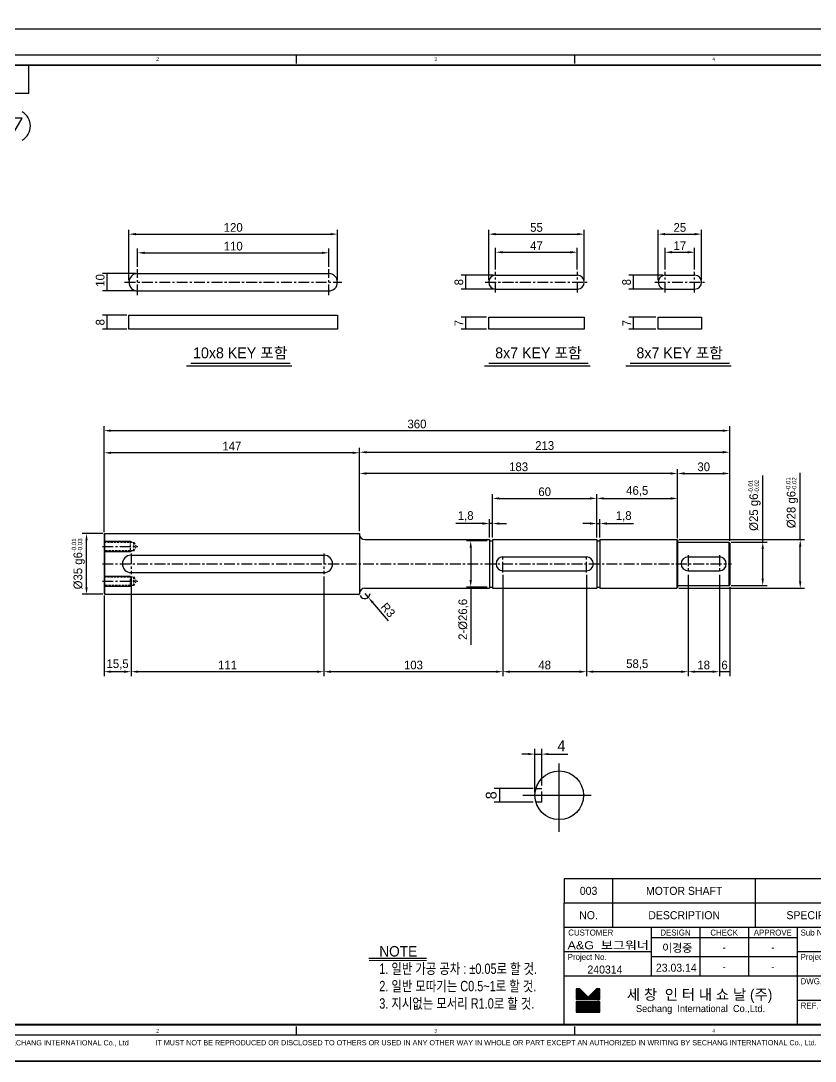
# Model space of a CAD drawing. Header units: inches. Extents: x 0 to 77285, y -118 to 40065.
# Drawn here: x 72819 to 73276, y -118 to 480 of the extents above; entities that cross this region are included whole.
import ezdxf
from ezdxf.enums import TextEntityAlignment as Align

# ---------------------------------------------------------------- set-up
doc = ezdxf.new("R2010")
doc.units = ezdxf.units.IN
doc.header["$LTSCALE"] = 5
doc.header["$MEASUREMENT"] = 0
doc.linetypes.add('CENTER', pattern=[2, 1.25, -0.25, 0.25, -0.25])
doc.linetypes.add('HIDDEN', pattern=[0.375, 0.25, -0.125])
for name, color, linetype in [('11', 1, 'CENTER'), ('22', 2, 'HIDDEN'), ('T', 3, 'Continuous')]:
    doc.layers.add(name, color=color, linetype=linetype)
doc.styles.add('SCI', font='')
doc.styles.get('SCI').set_extended_font_data('Gulim')
doc.dimstyles.new('SCH', dxfattribs={"dimtxt": 2.5, "dimasz": 2, "dimexe": 1.25, "dimexo": 0.625, "dimtad": 1, "dimdec": 8, "dimtxsty": 'SCI', "dimcen": 2.5, "dimclrd": 4, "dimclre": 4, "dimclrt": 7, "dimadec": 8, "dimazin": 2, "dimtfac": 1, "dimtdec": 8, "dimtmove": 0, "dimatfit": 3, "dimfxl": 1, "dimarcsym": 0})

# ---------------------------------------------------------------- blocks, each defined once
blk = doc.blocks.new('J3')
for p, q in [((-3.9, 2.25), (-2.6, 0)), ((-1.3, 2.25), (-3.9, 2.25)), ((-2.6, 0), (-1.3, 2.25)), ((-1.3, 2.25), (0, 0)), ((1.3, 2.25), (-1.3, 2.25)), ((0, 0), (1.3, 2.25)), ((1.3, 2.25), (2.6, 0)), ((3.9, 2.25), (1.3, 2.25)), ((2.6, 0), (3.9, 2.25))]:
    blk.add_line(p, q)
blk = doc.blocks.new('A$C645fd8c3')
at = {"linetype": 'Continuous'}
h = blk.add_hatch(dxfattribs=at)
h.set_pattern_fill('ANSI31', color=5, scale=0.563055, style=0)
h.set_pattern_definition([(45, (-482.600826, -378.99261), (-0.04976753, 0.04976753), [])])
h.paths.add_polyline_path([(259.73, -279.27), (259.73, -276.17), (258.74, -276.17), (256.35, -278.56), (253.96, -276.17), (252.97, -276.17), (252.97, -279.27)])
h.paths.add_polyline_path([(252.97, -279.83), (252.97, -282.93), (259.73, -282.93), (259.73, -279.83)])
at = {"color": 2}
for p, q in [((12.5, -7.5), (412.5, -7.5)), ((172.5, -10), (172.5, -7.5)), ((252.5, -10), (252.5, -7.5)), ((172.5, -289.5), (172.5, -287)), ((252.5, -289.5), (252.5, -287)), ((412.5, -289.5), (12.5, -289.5))]:
    blk.add_line(p, q, dxfattribs=at)
at = {"color": 40}
blk.add_line((95.5, -18.5), (95.5, -10.5), dxfattribs=at)
for p, q in [((409.5, -244.5), (249.5, -244.5)), ((249.5, -244.5), (249.5, -251.5)), ((249.5, -286.5), (249.5, -251.5)), ((409.5, -251.5), (249.5, -251.5)), ((409.5, -258.5), (249.5, -258.5)), ((316.5, -258.5), (316.5, -286.5)), ((316.5, -261.5), (274.5, -261.5)), ((316.5, -267), (274.5, -267))]:
    blk.add_line(p, q)
at = {"color": 3}
for p, q in [((263.5, -251.5), (263.5, -244.5)), ((304.5, -251.5), (304.5, -244.5)), ((263.5, -258.5), (263.5, -251.5)), ((304.5, -258.5), (304.5, -251.5)), ((274.5, -258.5), (274.5, -272.5)), ((288.5, -258.5), (288.5, -272.5)), ((302.5, -258.5), (302.5, -272.5)), ((274.5, -265.5), (249.5, -265.5)), ((409.58, -265.5), (316.5, -265.5)), ((409.5, -272.5), (249.5, -272.5)), ((409.58, -279.5), (316.5, -279.5))]:
    blk.add_line(p, q, dxfattribs=at)
at = {"color": 5, "linetype": 'Continuous'}
for p, q in [((252.97, -276.17), (252.97, -279.27)), ((253.96, -276.17), (252.97, -276.17)), ((253.96, -276.17), (256.35, -278.56)), ((258.74, -276.17), (256.35, -278.56)), ((259.73, -276.17), (258.74, -276.17)), ((259.73, -279.27), (259.73, -276.17)), ((259.73, -279.27), (252.97, -279.27)), ((252.97, -279.83), (252.97, -282.93)), ((259.73, -279.83), (252.97, -279.83)), ((259.73, -282.93), (259.73, -279.83)), ((252.97, -282.93), (259.73, -282.93))]:
    blk.add_line(p, q, dxfattribs=at)
at = {"color": 40, "const_width": 0.5}
blk.add_lwpolyline([(15.5, -286.5), (15.5, -10.5), (409.5, -10.5), (409.5, -286.5)], close=True, dxfattribs=at)
at = {"color": 40}
blk.add_lwpolyline([(15.5, -18.5), (95.5, -18.5)], dxfattribs=at)
at = {"const_width": 0.257}
blk.add_lwpolyline([(193.31, -268.04), (209.91, -268.04)], dxfattribs=at)
at = {"color": 3}
blk.add_lwpolyline([(193.31, -267.35), (209.91, -267.35)], dxfattribs=at)
blk.add_arc((91.22, -27.99), 4.69, 300, 60)
at = {"layer": 'Defpoints', "color": 1}
blk.add_lwpolyline([(0, -297), (0, 0), (420, 0), (420, -297)], close=True, dxfattribs=at)
at = {"xscale": 2.34375, "yscale": 2.34375, "zscale": 2.34375}
blk.add_blockref('J3', (84.42, -31.03), dxfattribs=at)
at = {"color": 2, "style": 'SCI'}
for s, p in [('2', (132.5, -8.75)), ('3', (212.5, -8.75)), ('4', (292.5, -8.75)), ('2', (132.5, -288.25)), ('3', (212.5, -288.25)), ('4', (292.5, -288.25))]:
    blk.add_text(s, height=1, dxfattribs=at).set_placement(p, align=Align.MIDDLE_CENTER)
at = {"style": 'SCI'}
for s, height, p in [('NO.', 2.308, (256.5, -255)), ('DESCRIPTION', 2.3077, (284, -255)), ('SPECIFICATION', 2.3077, (325, -255)), ('DESIGN', 1.731, (281.5, -260)), ('CHECK', 1.731, (295.5, -260)), ('APPROVE', 1.731, (309.5, -260)), ('이경중', 2.308, (282, -264.44)), ('-', 2.31, (295.5, -264.25)), ('-', 2.31, (309.5, -264.25)), ('세 창  인 터 내 쇼 날 (주)', 3.0296, (288.44, -277.82)), ('Sechang  International  Co.,Ltd.', 2.0198, (288.72, -281.87))]:
    blk.add_text(s, height=height, dxfattribs=at).set_placement(p, align=Align.MIDDLE_CENTER)
for s, height, p in [('CUSTOMER', 1.731, (250.65, -260)), ('Sub Name', 1.731, (317.5, -260)), ('Project No.', 1.7308, (250.5, -267)), ('Project Name', 1.7308, (317.5, -267)), ('DWG. No.', 1.731, (317.5, -274)), ('REF. No.', 1.731, (317.5, -281))]:
    blk.add_text(s, height=height, dxfattribs=at).set_placement(p, align=Align.MIDDLE_LEFT)
at = {"color": 40, "style": 'SCI'}
for p in [(295.5, -269.75), (309.5, -269.75)]:
    blk.add_text('-', height=2.31, dxfattribs=at).set_placement(p, align=Align.MIDDLE_CENTER)
at = {"color": 3, "linetype": 'Continuous', "style": 'SCI'}
for s, p in [('THIS DRAWING CONTAINS CONFIDENTIAL INFORMATION PROPRIETARY TO SECHANG INTERNATIONAL Co., Ltd  ', (12.11, -292.46)), ('IT MUST NOT BE REPRODUCED OR DISCLOSED TO OTHERS OR USED IN ANY OTHER WAY IN WHOLE OR PART EXCEPT AN AUTHORIZED IN WRITING BY SECHANG INTERNATIONAL Co., Ltd.', (131.88, -292.43))]:
    blk.add_text(s, height=1.5, dxfattribs=at).set_placement(p)
at = {"color": 40, "insert": (196.28, -263.89), "char_height": 3, "attachment_point": 1, "style": 'SCI'}
blk.add_mtext_dynamic_manual_height_columns('NOTE{\\W0.8;\\P1. 일반 가공 공차 : %%P0.05로 할 것.\\P2. 일반 모따기는 C0.5~1로 할 것.\\P3. 지시없는 모서리 R1.0로 할 것.}', width=205.982, gutter_width=1.29, heights=[0], dxfattribs=at)
blk = doc.blocks.new('A$Cb20dc6c5')
blk.add_circle((0, 0), 14)
at = {"layer": '11', "ltscale": 6.3}
for p, q in [((0, -21), (0, 21)), ((-21, 0), (21, 0))]:
    blk.add_line(p, q, dxfattribs=at)
at = {"layer": '22', "ltscale": 5}
for p, q in [((-13.34, 4), (-10, 4)), ((-10, -4), (-10, 4)), ((-10, -4), (-13.42, -4))]:
    blk.add_line(p, q, dxfattribs=at)
blk = doc.blocks.new('*D878')
at = {"color": 4, "lineweight": -2, "transparency": 16777216}
for p, q in [((73114.25, 38.83), (73091.68, 38.83)), ((73094.81, 38.83), (73094.81, 30.83)), ((73114.18, 30.83), (73091.68, 30.83))]:
    blk.add_line(p, q, dxfattribs=at)
at = {"layer": 'Defpoints', "color": 0, "transparency": 16777216}
for p in [(73115.82, 38.83), (73094.81, 30.83), (73115.74, 30.83)]:
    blk.add_point(p, dxfattribs=at)
at = {"color": 7, "transparency": 16777216, "insert": (73090.04, 34.83), "char_height": 6.25, "attachment_point": 5, "rotation": 90, "style": 'SCI'}
blk.add_mtext('8', dxfattribs=at)
blk = doc.blocks.new('*D879')
at = {"color": 4, "lineweight": -2, "transparency": 16777216}
for p, q in [((73115.16, 36.4), (73115.16, 61.67)), ((73119.16, 40.4), (73119.16, 61.67)), ((73111.41, 58.55), (73107.66, 58.55)), ((73115.16, 58.55), (73119.16, 58.55)), ((73122.91, 58.55), (73134.16, 58.55))]:
    blk.add_line(p, q, dxfattribs=at)
at = {"color": 4, "transparency": 16777216}
for points in [[(73111.41, 59.17), (73111.41, 57.92), (73115.16, 58.55)], [(73122.91, 59.17), (73122.91, 57.92), (73119.16, 58.55)]]:
    blk.add_solid(points, dxfattribs=at)
at = {"layer": 'Defpoints', "color": 0, "transparency": 16777216}
for p in [(73119.16, 58.55), (73119.16, 38.83), (73115.16, 34.83)]:
    blk.add_point(p, dxfattribs=at)
at = {"color": 7, "transparency": 16777216, "insert": (73130.41, 63.32), "char_height": 6.25, "attachment_point": 5, "style": 'SCI'}
blk.add_mtext('4', dxfattribs=at)
blk = doc.blocks.new('*D881')
at = {"color": 4, "lineweight": -2, "transparency": 16777216}
for p, q in [((72885.34, 335.03), (72866.38, 335.03)), ((72868.88, 335.03), (72868.88, 325.03)), ((72885.34, 325.03), (72866.38, 325.03))]:
    blk.add_line(p, q, dxfattribs=at)
at = {"layer": 'Defpoints', "color": 0, "transparency": 16777216}
for p in [(72886.59, 335.03), (72868.88, 325.03), (72886.59, 325.03)]:
    blk.add_point(p, dxfattribs=at)
at = {"color": 7, "transparency": 16777216, "insert": (72865.06, 331.08), "char_height": 5, "attachment_point": 5, "rotation": 90, "style": 'SCI'}
blk.add_mtext('10', dxfattribs=at)
blk = doc.blocks.new('*D882')
at = {"color": 4, "lineweight": -2, "transparency": 16777216}
for p, q in [((72880.34, 310.98), (72866.38, 310.98)), ((72868.88, 310.98), (72868.88, 302.98)), ((72880.34, 302.98), (72866.38, 302.98))]:
    blk.add_line(p, q, dxfattribs=at)
at = {"layer": 'Defpoints', "color": 0, "transparency": 16777216}
for p in [(72881.59, 310.98), (72868.88, 302.98), (72881.59, 302.98)]:
    blk.add_point(p, dxfattribs=at)
at = {"color": 7, "transparency": 16777216, "insert": (72865.06, 306.98), "char_height": 5, "attachment_point": 5, "rotation": 90, "style": 'SCI'}
blk.add_mtext('8', dxfattribs=at)
blk = doc.blocks.new('*D883')
at = {"color": 4, "lineweight": -2, "transparency": 16777216}
for p, q in [((73091.34, 334.03), (73072.76, 334.03)), ((73075.26, 334.03), (73075.26, 326.03)), ((73091.34, 326.03), (73072.76, 326.03))]:
    blk.add_line(p, q, dxfattribs=at)
at = {"layer": 'Defpoints', "color": 0, "transparency": 16777216}
for p in [(73092.59, 334.03), (73075.26, 326.03), (73092.59, 326.03)]:
    blk.add_point(p, dxfattribs=at)
at = {"color": 7, "transparency": 16777216, "insert": (73071.44, 330.03), "char_height": 5, "attachment_point": 5, "rotation": 90, "style": 'SCI'}
blk.add_mtext('8', dxfattribs=at)
blk = doc.blocks.new('*D884')
at = {"color": 4, "lineweight": -2, "transparency": 16777216}
for p, q in [((73087.34, 309.98), (73072.76, 309.98)), ((73075.26, 309.98), (73075.26, 302.98)), ((73087.34, 302.98), (73072.76, 302.98))]:
    blk.add_line(p, q, dxfattribs=at)
at = {"layer": 'Defpoints', "color": 0, "transparency": 16777216}
for p in [(73088.59, 309.98), (73075.26, 302.98), (73088.59, 302.98)]:
    blk.add_point(p, dxfattribs=at)
at = {"color": 7, "transparency": 16777216, "insert": (73071.44, 306.48), "char_height": 5, "attachment_point": 5, "rotation": 90, "style": 'SCI'}
blk.add_mtext('7', dxfattribs=at)
blk = doc.blocks.new('*D885')
at = {"color": 4, "lineweight": -2, "transparency": 16777216}
for p, q in [((73188.84, 334.03), (73169.24, 334.03)), ((73171.74, 334.03), (73171.74, 326.03)), ((73188.84, 326.03), (73169.24, 326.03))]:
    blk.add_line(p, q, dxfattribs=at)
at = {"layer": 'Defpoints', "color": 0, "transparency": 16777216}
for p in [(73190.09, 334.03), (73171.74, 326.03), (73190.09, 326.03)]:
    blk.add_point(p, dxfattribs=at)
at = {"color": 7, "transparency": 16777216, "insert": (73167.93, 330.03), "char_height": 5, "attachment_point": 5, "rotation": 90, "style": 'SCI'}
blk.add_mtext('8', dxfattribs=at)
blk = doc.blocks.new('*D886')
at = {"color": 4, "lineweight": -2, "transparency": 16777216}
for p, q in [((73184.84, 309.98), (73169.24, 309.98)), ((73171.74, 309.98), (73171.74, 302.98)), ((73184.84, 302.98), (73169.24, 302.98))]:
    blk.add_line(p, q, dxfattribs=at)
at = {"layer": 'Defpoints', "color": 0, "transparency": 16777216}
for p in [(73186.09, 309.98), (73171.74, 302.98), (73186.09, 302.98)]:
    blk.add_point(p, dxfattribs=at)
at = {"color": 7, "transparency": 16777216, "insert": (73167.93, 306.48), "char_height": 5, "attachment_point": 5, "rotation": 90, "style": 'SCI'}
blk.add_mtext('7', dxfattribs=at)
blk = doc.blocks.new('*D887')
at = {"color": 4, "lineweight": -2, "transparency": 16777216}
for p, q in [((72881.59, 331.28), (72881.59, 360.18)), ((73001.59, 331.28), (73001.59, 360.18)), ((72885.59, 357.68), (72997.59, 357.68))]:
    blk.add_line(p, q, dxfattribs=at)
at = {"color": 4, "transparency": 16777216}
for points in [[(72885.59, 358.35), (72885.59, 357.01), (72881.59, 357.68)], [(72997.59, 358.35), (72997.59, 357.01), (73001.59, 357.68)]]:
    blk.add_solid(points, dxfattribs=at)
at = {"layer": 'Defpoints', "color": 0, "transparency": 16777216}
for p in [(73001.59, 357.68), (72881.59, 330.03), (73001.59, 330.03)]:
    blk.add_point(p, dxfattribs=at)
at = {"color": 7, "transparency": 16777216, "insert": (72941.59, 361.5), "char_height": 5, "attachment_point": 5, "style": 'SCI'}
blk.add_mtext('120', dxfattribs=at)
blk = doc.blocks.new('*D888')
at = {"color": 4, "lineweight": -2, "transparency": 16777216}
for p, q in [((73088.59, 331.28), (73088.59, 360.18)), ((73143.59, 331.28), (73143.59, 360.18)), ((73092.59, 357.68), (73139.59, 357.68))]:
    blk.add_line(p, q, dxfattribs=at)
at = {"color": 4, "transparency": 16777216}
for points in [[(73092.59, 358.35), (73092.59, 357.01), (73088.59, 357.68)], [(73139.59, 358.35), (73139.59, 357.01), (73143.59, 357.68)]]:
    blk.add_solid(points, dxfattribs=at)
at = {"layer": 'Defpoints', "color": 0, "transparency": 16777216}
for p in [(73143.59, 357.68), (73088.59, 330.03), (73143.59, 330.03)]:
    blk.add_point(p, dxfattribs=at)
at = {"color": 7, "transparency": 16777216, "insert": (73116.09, 361.49), "char_height": 5, "attachment_point": 5, "style": 'SCI'}
blk.add_mtext('55', dxfattribs=at)
blk = doc.blocks.new('*D889')
at = {"color": 4, "lineweight": -2, "transparency": 16777216}
for p, q in [((73186.09, 331.28), (73186.09, 360.18)), ((73211.09, 331.28), (73211.09, 360.18)), ((73190.09, 357.68), (73207.09, 357.68))]:
    blk.add_line(p, q, dxfattribs=at)
at = {"color": 4, "transparency": 16777216}
for points in [[(73190.09, 358.35), (73190.09, 357.01), (73186.09, 357.68)], [(73207.09, 358.35), (73207.09, 357.01), (73211.09, 357.68)]]:
    blk.add_solid(points, dxfattribs=at)
at = {"layer": 'Defpoints', "color": 0, "transparency": 16777216}
for p in [(73211.09, 357.68), (73186.09, 330.03), (73211.09, 330.03)]:
    blk.add_point(p, dxfattribs=at)
at = {"color": 7, "transparency": 16777216, "insert": (73198.59, 361.49), "char_height": 5, "attachment_point": 5, "style": 'SCI'}
blk.add_mtext('25', dxfattribs=at)
blk = doc.blocks.new('*D890')
at = {"color": 4, "lineweight": -2, "transparency": 16777216}
for p, q in [((72886.59, 338.78), (72886.59, 349.43)), ((72996.59, 338.78), (72996.59, 349.43)), ((72890.59, 346.93), (72992.59, 346.93))]:
    blk.add_line(p, q, dxfattribs=at)
at = {"color": 4, "transparency": 16777216}
for points in [[(72890.59, 347.59), (72890.59, 346.26), (72886.59, 346.93)], [(72992.59, 347.59), (72992.59, 346.26), (72996.59, 346.93)]]:
    blk.add_solid(points, dxfattribs=at)
at = {"layer": 'Defpoints', "color": 0, "transparency": 16777216}
for p in [(72996.59, 346.93), (72886.59, 337.53), (72996.59, 337.53)]:
    blk.add_point(p, dxfattribs=at)
at = {"color": 7, "transparency": 16777216, "insert": (72941.59, 350.75), "char_height": 5, "attachment_point": 5, "style": 'SCI'}
blk.add_mtext('110', dxfattribs=at)
blk = doc.blocks.new('*D891')
at = {"color": 4, "lineweight": -2, "transparency": 16777216}
for p, q in [((73092.59, 337.28), (73092.59, 349.77)), ((73096.59, 347.27), (73135.59, 347.27)), ((73139.59, 337.28), (73139.59, 349.77))]:
    blk.add_line(p, q, dxfattribs=at)
at = {"color": 4, "transparency": 16777216}
for points in [[(73096.59, 347.94), (73096.59, 346.6), (73092.59, 347.27)], [(73135.59, 347.94), (73135.59, 346.6), (73139.59, 347.27)]]:
    blk.add_solid(points, dxfattribs=at)
at = {"layer": 'Defpoints', "color": 0, "transparency": 16777216}
for p in [(73139.59, 347.27), (73092.59, 336.03), (73139.59, 336.03)]:
    blk.add_point(p, dxfattribs=at)
at = {"color": 7, "transparency": 16777216, "insert": (73116.09, 351.09), "char_height": 5, "attachment_point": 5, "style": 'SCI'}
blk.add_mtext('47', dxfattribs=at)
blk = doc.blocks.new('*D892')
at = {"color": 4, "lineweight": -2, "transparency": 16777216}
for p, q in [((73190.09, 337.28), (73190.09, 349.77)), ((73194.09, 347.27), (73203.09, 347.27)), ((73207.09, 337.28), (73207.09, 349.77))]:
    blk.add_line(p, q, dxfattribs=at)
at = {"color": 4, "transparency": 16777216}
for points in [[(73194.09, 347.94), (73194.09, 346.6), (73190.09, 347.27)], [(73203.09, 347.94), (73203.09, 346.6), (73207.09, 347.27)]]:
    blk.add_solid(points, dxfattribs=at)
at = {"layer": 'Defpoints', "color": 0, "transparency": 16777216}
for p in [(73207.09, 347.27), (73190.09, 336.03), (73207.09, 336.03)]:
    blk.add_point(p, dxfattribs=at)
at = {"color": 7, "transparency": 16777216, "insert": (73198.59, 351.09), "char_height": 5, "attachment_point": 5, "style": 'SCI'}
blk.add_mtext('17', dxfattribs=at)
blk = doc.blocks.new('A$Cc4495199')
for p, q in [((-350, 17), (-349.5, 17.5)), ((-350, 17), (-350, -17)), ((-349.5, 17.5), (-203, 17.5)), ((-349.5, -17.5), (-349.5, 17.5)), ((-203, 17.5), (-203, -17.5)), ((-200, 14), (-128.3, 14)), ((-128.3, 14), (-128.3, -14)), ((-128.3, 13.3), (-126.5, 13.3)), ((-126.5, 14), (-66.5, 14)), ((-126.5, 14), (-126.5, -14)), ((-66.5, 14), (-66.5, -14)), ((-66.5, 13.3), (-64.7, 13.3)), ((-64.7, 14), (-20.5, 14)), ((-64.7, 14), (-64.7, -14)), ((-20.5, 14), (-20, 13.5)), ((-20.5, 14), (-20.5, -14)), ((-20, 13.5), (-20, -13.5)), ((-20, 12.5), (9.5, 12.5)), ((9.5, 12.5), (10, 12)), ((9.5, 12.5), (9.5, -12.5)), ((10, 12), (10, -12)), ((-334.5, 5), (-223.5, 5)), ((-120.5, 4), (-72.5, 4)), ((-14, 4), (4, 4)), ((-334.5, -5), (-223.5, -5)), ((-120.5, -4), (-72.5, -4)), ((-14, -4), (4, -4)), ((-350, -17), (-349.5, -17.5)), ((-349.5, -17.5), (-203, -17.5)), ((-200, -14), (-128.3, -14)), ((-128.3, -13.3), (-126.5, -13.3)), ((-126.5, -14), (-66.5, -14)), ((-66.5, -13.3), (-64.7, -13.3)), ((-64.7, -14), (-20.5, -14)), ((-20.5, -14), (-20, -13.5)), ((-20, -12.5), (9.5, -12.5)), ((9.5, -12.5), (10, -12))]:
    blk.add_line(p, q)
for centre, radius, start, end in [((-200, 17), 3, 180, 270), ((-334.5, 0), 5, 90, 270), ((-223.5, 0), 5, 270, 90), ((-120.5, 0), 4, 90, 270), ((-72.5, 0), 4, 270, 90), ((-14, 0), 4, 90, 270), ((4, 0), 4, 270, 90), ((-200, -17), 3, 90, 180)]:
    blk.add_arc(centre, radius, start, end)
at = {"layer": '11'}
for p, q in [((-351, 10), (-330.58, 10)), ((-334.5, 6), (-334.5, -6)), ((-223.5, 6), (-223.5, -6)), ((-351, 0), (11, 0)), ((-120.5, -5), (-120.5, 5)), ((-72.5, -5), (-72.5, 5)), ((-14, 5), (-14, -5)), ((4, 5), (4, -5)), ((-351, -10), (-330.58, -10))]:
    blk.add_line(p, q, dxfattribs=at)
at = {"layer": '22'}
for p, q in [((-350, 12.46), (-333, 12.46)), ((-335, 13), (-335, 7)), ((-333, 12.46), (-331.58, 10)), ((-333, 12.46), (-333, 7.54)), ((-333, 7.54), (-350, 7.54)), ((-331.58, 10), (-333, 7.54)), ((-350, -7.54), (-333, -7.54)), ((-335, -7), (-335, -13)), ((-333, -7.54), (-331.58, -10)), ((-333, -7.54), (-333, -12.46)), ((-331.58, -10), (-333, -12.46)), ((-333, -12.46), (-350, -12.46))]:
    blk.add_line(p, q, dxfattribs=at)
at = {"layer": 'T'}
for p, q in [((-350, 13), (-335, 13)), ((-335, 13), (-334.06, 12.46)), ((-335, 7), (-350, 7)), ((-334.06, 7.54), (-335, 7)), ((-350, -7), (-335, -7)), ((-335, -7), (-334.06, -7.54)), ((-335, -13), (-350, -13)), ((-334.06, -12.46), (-335, -13))]:
    blk.add_line(p, q, dxfattribs=at)
blk = doc.blocks.new('*D928')
at = {"color": 4, "lineweight": -2, "transparency": 16777216}
for p, q in [((72866.55, 185.47), (72854.69, 185.47)), ((72857.19, 154.47), (72857.19, 181.47)), ((72866.55, 150.47), (72854.69, 150.47))]:
    blk.add_line(p, q, dxfattribs=at)
at = {"color": 4, "transparency": 16777216}
for points in [[(72856.52, 181.47), (72857.85, 181.47), (72857.19, 185.47)], [(72856.52, 154.47), (72857.85, 154.47), (72857.19, 150.47)]]:
    blk.add_solid(points, dxfattribs=at)
at = {"layer": 'Defpoints', "color": 0, "transparency": 16777216}
for p in [(72857.19, 185.47), (72867.8, 185.47), (72867.8, 150.47)]:
    blk.add_point(p, dxfattribs=at)
at = {"color": 7, "transparency": 16777216, "insert": (72852.47, 167.97), "char_height": 5, "attachment_point": 5, "rotation": 90, "style": 'SCI'}
blk.add_mtext('%%C35{\\H1.00x; g6{\\H0.5x;\\S-0.01^ -0.03;}}', dxfattribs=at)
blk = doc.blocks.new('*D929')
at = {"color": 4, "lineweight": -2, "transparency": 16777216}
for p, q in [((73246.27, 180.47), (73246.27, 218.83)), ((73228.05, 180.47), (73248.77, 180.47)), ((73246.27, 159.47), (73246.27, 176.47)), ((73228.05, 155.47), (73248.77, 155.47))]:
    blk.add_line(p, q, dxfattribs=at)
at = {"color": 4, "transparency": 16777216}
for points in [[(73245.6, 176.47), (73246.93, 176.47), (73246.27, 180.47)], [(73245.6, 159.47), (73246.93, 159.47), (73246.27, 155.47)]]:
    blk.add_solid(points, dxfattribs=at)
at = {"layer": 'Defpoints', "color": 0, "transparency": 16777216}
for p in [(73226.8, 180.47), (73246.27, 180.47), (73226.8, 155.47)]:
    blk.add_point(p, dxfattribs=at)
at = {"color": 7, "transparency": 16777216, "insert": (73241.55, 201.65), "char_height": 5, "attachment_point": 5, "rotation": 90, "style": 'SCI'}
blk.add_mtext('\\A1;%%C25{\\H1.00x; g6{\\H0.5x;\\S-0.01^ -0.02;}}', dxfattribs=at)
blk = doc.blocks.new('*D930')
at = {"color": 4, "lineweight": -2, "transparency": 16777216}
for p, q in [((73267.84, 181.97), (73267.84, 220.33)), ((73198.05, 181.97), (73270.34, 181.97)), ((73267.84, 157.97), (73267.84, 177.97)), ((73198.05, 153.97), (73270.34, 153.97))]:
    blk.add_line(p, q, dxfattribs=at)
at = {"color": 4, "transparency": 16777216}
for points in [[(73267.17, 177.97), (73268.5, 177.97), (73267.84, 181.97)], [(73267.17, 157.97), (73268.5, 157.97), (73267.84, 153.97)]]:
    blk.add_solid(points, dxfattribs=at)
at = {"layer": 'Defpoints', "color": 0, "transparency": 16777216}
for p in [(73196.8, 181.97), (73267.84, 181.97), (73196.8, 153.97)]:
    blk.add_point(p, dxfattribs=at)
at = {"color": 7, "transparency": 16777216, "insert": (73263.12, 203.15), "char_height": 5, "attachment_point": 5, "rotation": 90, "style": 'SCI'}
blk.add_mtext('\\A1;%%C28{\\H1.00x; g6{\\H0.5x;\\S-0.01^ -0.02;}}', dxfattribs=at)
blk = doc.blocks.new('*D931')
at = {"color": 4, "lineweight": -2, "transparency": 16777216}
for p, q in [((73087.75, 181.27), (73075.76, 181.27)), ((73078.26, 177.27), (73078.26, 158.67)), ((73087.75, 154.67), (73075.76, 154.67)), ((73078.26, 154.67), (73078.26, 121.39))]:
    blk.add_line(p, q, dxfattribs=at)
at = {"color": 4, "transparency": 16777216}
for points in [[(73077.6, 177.27), (73078.93, 177.27), (73078.26, 181.27)], [(73077.6, 158.67), (73078.93, 158.67), (73078.26, 154.67)]]:
    blk.add_solid(points, dxfattribs=at)
at = {"layer": 'Defpoints', "color": 0, "transparency": 16777216}
for p in [(73089, 181.27), (73078.26, 154.67), (73089, 154.67)]:
    blk.add_point(p, dxfattribs=at)
at = {"color": 7, "transparency": 16777216, "insert": (73074.14, 136.03), "char_height": 5, "attachment_point": 5, "rotation": 90, "style": 'SCI'}
blk.add_mtext('2-%%C26,6', dxfattribs=at)
blk = doc.blocks.new('*D932')
at = {"color": 4, "lineweight": -2, "transparency": 16777216}
for p, q in [((73017.3, 150.97), (73019.27, 148.71)), ((73031.01, 135.18), (73021.89, 145.69))]:
    blk.add_line(p, q, dxfattribs=at)
blk.add_arc((73017.3, 150.97), 3, 203.87324, 358.72302, dxfattribs=at)
at = {"color": 4, "transparency": 16777216}
blk.add_solid([(73022.4, 146.12), (73021.39, 145.25), (73019.27, 148.71)], dxfattribs=at)
at = {"layer": 'Defpoints', "color": 0, "transparency": 16777216}
for p in [(73017.3, 150.97), (73019.27, 148.71)]:
    blk.add_point(p, dxfattribs=at)
at = {"color": 7, "transparency": 16777216, "insert": (73030.65, 141.43), "char_height": 5, "attachment_point": 5, "rotation": 310.97654, "style": 'SCI'}
blk.add_mtext('R3', dxfattribs=at)
blk = doc.blocks.new('*D933')
at = {"color": 4, "lineweight": -2, "transparency": 16777216}
for p, q in [((73197.3, 182.72), (73197.3, 222.49)), ((73227.3, 181.22), (73227.3, 222.49)), ((73201.3, 219.99), (73223.3, 219.99))]:
    blk.add_line(p, q, dxfattribs=at)
at = {"color": 4, "transparency": 16777216}
for points in [[(73201.3, 220.66), (73201.3, 219.32), (73197.3, 219.99)], [(73223.3, 220.66), (73223.3, 219.32), (73227.3, 219.99)]]:
    blk.add_solid(points, dxfattribs=at)
at = {"layer": 'Defpoints', "color": 0, "transparency": 16777216}
for p in [(73227.3, 219.99), (73197.3, 181.47), (73227.3, 179.97)]:
    blk.add_point(p, dxfattribs=at)
at = {"color": 7, "transparency": 16777216, "insert": (73212.3, 223.8), "char_height": 5, "attachment_point": 5, "style": 'SCI'}
blk.add_mtext('30', dxfattribs=at)
blk = doc.blocks.new('*D934')
at = {"color": 4, "lineweight": -2, "transparency": 16777216}
for p, q in [((73014.3, 186.72), (73014.3, 222.49)), ((73197.3, 182.72), (73197.3, 222.49)), ((73193.3, 219.99), (73018.3, 219.99))]:
    blk.add_line(p, q, dxfattribs=at)
at = {"color": 4, "transparency": 16777216}
for points in [[(73018.3, 220.66), (73018.3, 219.32), (73014.3, 219.99)], [(73193.3, 220.66), (73193.3, 219.32), (73197.3, 219.99)]]:
    blk.add_solid(points, dxfattribs=at)
at = {"layer": 'Defpoints', "color": 0, "transparency": 16777216}
for p in [(73014.3, 219.99), (73014.3, 185.47), (73197.3, 181.47)]:
    blk.add_point(p, dxfattribs=at)
at = {"color": 7, "transparency": 16777216, "insert": (73105.8, 223.81), "char_height": 5, "attachment_point": 5, "style": 'SCI'}
blk.add_mtext('183', dxfattribs=at)
blk = doc.blocks.new('*D935')
at = {"color": 4, "lineweight": -2, "transparency": 16777216}
for p, q in [((73014.3, 186.72), (73014.3, 234.72)), ((73227.3, 181.22), (73227.3, 234.72)), ((73018.3, 232.22), (73223.3, 232.22))]:
    blk.add_line(p, q, dxfattribs=at)
at = {"color": 4, "transparency": 16777216}
for points in [[(73018.3, 232.89), (73018.3, 231.55), (73014.3, 232.22)], [(73223.3, 232.89), (73223.3, 231.55), (73227.3, 232.22)]]:
    blk.add_solid(points, dxfattribs=at)
at = {"layer": 'Defpoints', "color": 0, "transparency": 16777216}
for p in [(73227.3, 232.22), (73014.3, 185.47), (73227.3, 179.97)]:
    blk.add_point(p, dxfattribs=at)
at = {"color": 7, "transparency": 16777216, "insert": (73120.8, 236.04), "char_height": 5, "attachment_point": 5, "style": 'SCI'}
blk.add_mtext('213', dxfattribs=at)
blk = doc.blocks.new('*D936')
at = {"color": 4, "lineweight": -2, "transparency": 16777216}
for p, q in [((72867.3, 186.22), (72867.3, 234.39)), ((73014.3, 186.72), (73014.3, 234.39)), ((73010.3, 231.89), (72871.3, 231.89))]:
    blk.add_line(p, q, dxfattribs=at)
at = {"color": 4, "transparency": 16777216}
for points in [[(72871.3, 232.55), (72871.3, 231.22), (72867.3, 231.89)], [(73010.3, 232.55), (73010.3, 231.22), (73014.3, 231.89)]]:
    blk.add_solid(points, dxfattribs=at)
at = {"layer": 'Defpoints', "color": 0, "transparency": 16777216}
for p in [(72867.3, 231.89), (72867.3, 184.97), (73014.3, 185.47)]:
    blk.add_point(p, dxfattribs=at)
at = {"color": 7, "transparency": 16777216, "insert": (72940.8, 235.71), "char_height": 5, "attachment_point": 5, "style": 'SCI'}
blk.add_mtext('147', dxfattribs=at)
blk = doc.blocks.new('*D937')
at = {"color": 4, "lineweight": -2, "transparency": 16777216}
for p, q in [((72867.3, 186.22), (72867.3, 247.12)), ((73227.3, 181.22), (73227.3, 247.12)), ((72871.3, 244.62), (73223.3, 244.62))]:
    blk.add_line(p, q, dxfattribs=at)
at = {"color": 4, "transparency": 16777216}
for points in [[(72871.3, 245.28), (72871.3, 243.95), (72867.3, 244.62)], [(73223.3, 245.28), (73223.3, 243.95), (73227.3, 244.62)]]:
    blk.add_solid(points, dxfattribs=at)
at = {"layer": 'Defpoints', "color": 0, "transparency": 16777216}
for p in [(73227.3, 244.62), (72867.3, 184.97), (73227.3, 179.97)]:
    blk.add_point(p, dxfattribs=at)
at = {"color": 7, "transparency": 16777216, "insert": (73047.3, 248.43), "char_height": 5, "attachment_point": 5, "style": 'SCI'}
blk.add_mtext('360', dxfattribs=at)
blk = doc.blocks.new('*D938')
at = {"color": 4, "lineweight": -2, "transparency": 16777216}
for p, q in [((73150.8, 183.22), (73150.8, 193.7)), ((73152.6, 183.22), (73152.6, 193.7)), ((73146.8, 191.2), (73142.8, 191.2)), ((73150.8, 191.2), (73152.6, 191.2)), ((73156.6, 191.2), (73171.92, 191.2))]:
    blk.add_line(p, q, dxfattribs=at)
at = {"color": 4, "transparency": 16777216}
for points in [[(73146.8, 191.86), (73146.8, 190.53), (73150.8, 191.2)], [(73156.6, 191.86), (73156.6, 190.53), (73152.6, 191.2)]]:
    blk.add_solid(points, dxfattribs=at)
at = {"layer": 'Defpoints', "color": 0, "transparency": 16777216}
for p in [(73152.6, 191.2), (73150.8, 181.97), (73152.6, 181.97)]:
    blk.add_point(p, dxfattribs=at)
at = {"color": 7, "transparency": 16777216, "insert": (73166.26, 195.32), "char_height": 5, "attachment_point": 5, "style": 'SCI'}
blk.add_mtext('1,8', dxfattribs=at)
blk = doc.blocks.new('*D939')
at = {"color": 4, "lineweight": -2, "transparency": 16777216}
for p, q in [((73089, 183.22), (73089, 193.7)), ((73090.8, 183.22), (73090.8, 193.7)), ((73085, 191.2), (73069.69, 191.2)), ((73090.8, 191.2), (73089, 191.2)), ((73094.8, 191.2), (73098.8, 191.2))]:
    blk.add_line(p, q, dxfattribs=at)
at = {"color": 4, "transparency": 16777216}
for points in [[(73085, 191.86), (73085, 190.53), (73089, 191.2)], [(73094.8, 191.86), (73094.8, 190.53), (73090.8, 191.2)]]:
    blk.add_solid(points, dxfattribs=at)
at = {"layer": 'Defpoints', "color": 0, "transparency": 16777216}
for p in [(73089, 191.2), (73089, 181.97), (73090.8, 181.97)]:
    blk.add_point(p, dxfattribs=at)
at = {"color": 7, "transparency": 16777216, "insert": (73075.35, 195.32), "char_height": 5, "attachment_point": 5, "style": 'SCI'}
blk.add_mtext('1,8', dxfattribs=at)
blk = doc.blocks.new('*D940')
at = {"color": 4, "lineweight": -2, "transparency": 16777216}
for p, q in [((73090.8, 183.22), (73090.8, 208.13)), ((73094.8, 205.63), (73146.8, 205.63)), ((73150.8, 183.22), (73150.8, 208.13))]:
    blk.add_line(p, q, dxfattribs=at)
at = {"color": 4, "transparency": 16777216}
for points in [[(73094.8, 206.3), (73094.8, 204.97), (73090.8, 205.63)], [(73146.8, 206.3), (73146.8, 204.97), (73150.8, 205.63)]]:
    blk.add_solid(points, dxfattribs=at)
at = {"layer": 'Defpoints', "color": 0, "transparency": 16777216}
for p in [(73150.8, 205.63), (73090.8, 181.97), (73150.8, 181.97)]:
    blk.add_point(p, dxfattribs=at)
at = {"color": 7, "transparency": 16777216, "insert": (73120.8, 209.45), "char_height": 5, "attachment_point": 5, "style": 'SCI'}
blk.add_mtext('60', dxfattribs=at)
blk = doc.blocks.new('*D941')
at = {"color": 4, "lineweight": -2, "transparency": 16777216}
for p, q in [((73150.8, 183.22), (73150.8, 208.13)), ((73154.8, 205.63), (73193.3, 205.63)), ((73197.3, 182.72), (73197.3, 208.13))]:
    blk.add_line(p, q, dxfattribs=at)
at = {"color": 4, "transparency": 16777216}
for points in [[(73154.8, 206.3), (73154.8, 204.97), (73150.8, 205.63)], [(73193.3, 206.3), (73193.3, 204.97), (73197.3, 205.63)]]:
    blk.add_solid(points, dxfattribs=at)
at = {"layer": 'Defpoints', "color": 0, "transparency": 16777216}
for p in [(73197.3, 205.63), (73150.8, 181.97), (73197.3, 181.47)]:
    blk.add_point(p, dxfattribs=at)
at = {"color": 7, "transparency": 16777216, "insert": (73174.05, 209.76), "char_height": 5, "attachment_point": 5, "style": 'SCI'}
blk.add_mtext('46,5', dxfattribs=at)
blk = doc.blocks.new('*D942')
at = {"color": 4, "lineweight": -2, "transparency": 16777216}
for p, q in [((73221.3, 161.72), (73221.3, 103.45)), ((73227.3, 154.72), (73227.3, 103.45)), ((73227.3, 105.95), (73221.3, 105.95))]:
    blk.add_line(p, q, dxfattribs=at)
at = {"layer": 'Defpoints', "color": 0, "transparency": 16777216}
for p in [(73221.3, 162.97), (73227.3, 155.97), (73221.3, 105.95)]:
    blk.add_point(p, dxfattribs=at)
at = {"color": 7, "transparency": 16777216, "insert": (73224.3, 109.77), "char_height": 5, "attachment_point": 5, "style": 'SCI'}
blk.add_mtext('6', dxfattribs=at)
blk = doc.blocks.new('*D943')
at = {"color": 4, "lineweight": -2, "transparency": 16777216}
for p, q in [((73203.3, 161.72), (73203.3, 103.45)), ((73221.3, 161.72), (73221.3, 103.45)), ((73217.3, 105.95), (73207.3, 105.95))]:
    blk.add_line(p, q, dxfattribs=at)
at = {"color": 4, "transparency": 16777216}
for points in [[(73207.3, 106.62), (73207.3, 105.29), (73203.3, 105.95)], [(73217.3, 106.62), (73217.3, 105.29), (73221.3, 105.95)]]:
    blk.add_solid(points, dxfattribs=at)
at = {"layer": 'Defpoints', "color": 0, "transparency": 16777216}
for p in [(73203.3, 162.97), (73221.3, 162.97), (73203.3, 105.95)]:
    blk.add_point(p, dxfattribs=at)
at = {"color": 7, "transparency": 16777216, "insert": (73212.3, 109.77), "char_height": 5, "attachment_point": 5, "style": 'SCI'}
blk.add_mtext('18', dxfattribs=at)
blk = doc.blocks.new('*D944')
at = {"color": 4, "lineweight": -2, "transparency": 16777216}
for p, q in [((73144.8, 161.72), (73144.8, 103.45)), ((73203.3, 161.72), (73203.3, 103.45)), ((73199.3, 105.95), (73148.8, 105.95))]:
    blk.add_line(p, q, dxfattribs=at)
at = {"color": 4, "transparency": 16777216}
for points in [[(73148.8, 106.62), (73148.8, 105.29), (73144.8, 105.95)], [(73199.3, 106.62), (73199.3, 105.29), (73203.3, 105.95)]]:
    blk.add_solid(points, dxfattribs=at)
at = {"layer": 'Defpoints', "color": 0, "transparency": 16777216}
for p in [(73144.8, 162.97), (73203.3, 162.97), (73144.8, 105.95)]:
    blk.add_point(p, dxfattribs=at)
at = {"color": 7, "transparency": 16777216, "insert": (73174.05, 110.08), "char_height": 5, "attachment_point": 5, "style": 'SCI'}
blk.add_mtext('58,5', dxfattribs=at)
blk = doc.blocks.new('*D945')
at = {"color": 4, "lineweight": -2, "transparency": 16777216}
for p, q in [((73096.8, 161.72), (73096.8, 103.45)), ((73144.8, 161.72), (73144.8, 103.45)), ((73140.8, 105.95), (73100.8, 105.95))]:
    blk.add_line(p, q, dxfattribs=at)
at = {"color": 4, "transparency": 16777216}
for points in [[(73100.8, 106.62), (73100.8, 105.29), (73096.8, 105.95)], [(73140.8, 106.62), (73140.8, 105.29), (73144.8, 105.95)]]:
    blk.add_solid(points, dxfattribs=at)
at = {"layer": 'Defpoints', "color": 0, "transparency": 16777216}
for p in [(73096.8, 162.97), (73144.8, 162.97), (73096.8, 105.95)]:
    blk.add_point(p, dxfattribs=at)
at = {"color": 7, "transparency": 16777216, "insert": (73120.8, 109.77), "char_height": 5, "attachment_point": 5, "style": 'SCI'}
blk.add_mtext('48', dxfattribs=at)
blk = doc.blocks.new('*D946')
at = {"color": 4, "lineweight": -2, "transparency": 16777216}
for p, q in [((73096.8, 161.72), (73096.8, 103.45)), ((72993.8, 160.72), (72993.8, 103.45)), ((73092.8, 105.95), (72997.8, 105.95))]:
    blk.add_line(p, q, dxfattribs=at)
at = {"color": 4, "transparency": 16777216}
for points in [[(72997.8, 106.62), (72997.8, 105.29), (72993.8, 105.95)], [(73092.8, 106.62), (73092.8, 105.29), (73096.8, 105.95)]]:
    blk.add_solid(points, dxfattribs=at)
at = {"layer": 'Defpoints', "color": 0, "transparency": 16777216}
for p in [(72993.8, 161.97), (73096.8, 162.97), (72993.8, 105.95)]:
    blk.add_point(p, dxfattribs=at)
at = {"color": 7, "transparency": 16777216, "insert": (73045.3, 109.77), "char_height": 5, "attachment_point": 5, "style": 'SCI'}
blk.add_mtext('103', dxfattribs=at)
blk = doc.blocks.new('*D947')
at = {"color": 4, "lineweight": -2, "transparency": 16777216}
for p, q in [((72882.8, 160.72), (72882.8, 103.45)), ((72993.8, 160.72), (72993.8, 103.45)), ((72989.8, 105.95), (72886.8, 105.95))]:
    blk.add_line(p, q, dxfattribs=at)
at = {"color": 4, "transparency": 16777216}
for points in [[(72886.8, 106.62), (72886.8, 105.29), (72882.8, 105.95)], [(72989.8, 106.62), (72989.8, 105.29), (72993.8, 105.95)]]:
    blk.add_solid(points, dxfattribs=at)
at = {"layer": 'Defpoints', "color": 0, "transparency": 16777216}
for p in [(72882.8, 161.97), (72993.8, 161.97), (72882.8, 105.95)]:
    blk.add_point(p, dxfattribs=at)
at = {"color": 7, "transparency": 16777216, "insert": (72938.3, 109.77), "char_height": 5, "attachment_point": 5, "style": 'SCI'}
blk.add_mtext('111', dxfattribs=at)
blk = doc.blocks.new('*D948')
at = {"color": 4, "lineweight": -2, "transparency": 16777216}
for p, q in [((72882.8, 160.72), (72882.8, 103.45)), ((72867.3, 149.72), (72867.3, 103.45)), ((72878.8, 105.95), (72871.3, 105.95))]:
    blk.add_line(p, q, dxfattribs=at)
at = {"color": 4, "transparency": 16777216}
for points in [[(72871.3, 106.62), (72871.3, 105.29), (72867.3, 105.95)], [(72878.8, 106.62), (72878.8, 105.29), (72882.8, 105.95)]]:
    blk.add_solid(points, dxfattribs=at)
at = {"layer": 'Defpoints', "color": 0, "transparency": 16777216}
for p in [(72882.8, 161.97), (72867.3, 150.97), (72867.3, 105.95)]:
    blk.add_point(p, dxfattribs=at)
at = {"color": 7, "transparency": 16777216, "insert": (72875.05, 110.08), "char_height": 5, "attachment_point": 5, "style": 'SCI'}
blk.add_mtext('15,5', dxfattribs=at)

msp = doc.modelspace()

# ---------------------------------------------------------------- linework, layer by layer
at = {"color": 7, "linetype": 'Continuous'}
for p, q in [((72886.59283639, 335.03347494), (72996.59283639, 335.03347494)), ((73092.59283639, 334.03347494), (73139.59283639, 334.03347494)), ((73190.09283639, 334.03347494), (73207.09283639, 334.03347494)), ((72886.59283639, 325.03347494), (72996.59283639, 325.03347494)), ((73092.59283639, 326.03347494), (73139.59283639, 326.03347494)), ((73190.09283639, 326.03347494), (73207.09283639, 326.03347494))]:
    msp.add_line(p, q, dxfattribs=at)
for p, q in [((72914.68776248, 281.94376132), (72975.30691148, 281.94376132)), ((72917.18051038, 283.35926408), (72974.34380329, 283.35926408)), ((73086.26144383, 281.94376132), (73146.88059283, 281.94376132)), ((73088.75419173, 283.35926408), (73145.91748464, 283.35926408)), ((73167.54247694, 281.94376132), (73228.16162594, 281.94376132)), ((73170.03522484, 283.35926408), (73227.19851775, 283.35926408))]:
    msp.add_line(p, q)
for points in [[(71277.07583024, -118.1249999), (74672.72150039, -118.1249999), (74672.72150039, 786.47465905), (71277.07583024, 786.47465905)], [(72881.59283639, 310.98276946), (73001.59283639, 310.98276946), (73001.59283639, 302.98276946), (72881.59283639, 302.98276946)], [(73088.59283639, 309.98276946), (73143.59283639, 309.98276946), (73143.59283639, 302.98276946), (73088.59283639, 302.98276946)], [(73186.09283639, 309.98276946), (73211.09283639, 309.98276946), (73211.09283639, 302.98276946), (73186.09283639, 302.98276946)]]:
    msp.add_lwpolyline(points, close=True)
at = {"linetype": 'Continuous'}
for centre, radius, start, end in [((72886.59283639, 330.03347494), 5, 90, 270), ((72996.59283639, 330.03347494), 5, 270, 90), ((73092.59283639, 330.03347494), 4, 90, 270), ((73139.59283639, 330.03347494), 4, 270, 90), ((73190.09283639, 330.03347494), 4, 90, 270), ((73207.09283639, 330.03347494), 4, 270, 90)]:
    msp.add_arc(centre, radius, start, end, dxfattribs=at)
at = {"layer": '11'}
for p, q in [((72886.59283639, 322.53347494), (72886.59283639, 337.53347494)), ((72996.59283639, 322.53347494), (72996.59283639, 337.53347494)), ((73092.59283639, 324.03347494), (73092.59283639, 336.03347494)), ((73139.59283639, 324.03347494), (73139.59283639, 336.03347494)), ((73190.09283639, 324.03347494), (73190.09283639, 336.03347494)), ((73207.09283639, 324.03347494), (73207.09283639, 336.03347494)), ((72879.09283639, 330.03347494), (73004.09283639, 330.03347494)), ((73086.59283639, 330.03347494), (73145.59283639, 330.03347494)), ((73184.09283639, 330.03347494), (73213.09283639, 330.03347494))]:
    msp.add_line(p, q, dxfattribs=at)

# ---------------------------------------------------------------- block references
at = {"color": 3, "xscale": 2, "yscale": 2, "zscale": 2}
msp.add_blockref('A$C645fd8c3', (72633.06003237, 475.8750001), dxfattribs=at)
for name, p in [('A$Cc4495199', (73217.30279235, 167.97138104)), ('A$Cb20dc6c5', (73129.15792932, 34.83458033))]:
    msp.add_blockref(name, p)

# ---------------------------------------------------------------- texts
at = {"style": 'SCI'}
for s, height, p in [('003', 4.615384615, (73146.06003237, -20.1249999)), ('MOTOR SHAFT', 4.6153846154, (73201.06003237, -20.12498338))]:
    msp.add_text(s, height=height, dxfattribs=at).set_placement(p, align=Align.MIDDLE_CENTER)
at = {"color": 40, "style": 'SCI', "width": 1.12551}
msp.add_text('A&G_보그워너', height=4.615384615, dxfattribs=at).set_placement((73133.97502854, -53.73375375), (73180.74080241, -53.73375375), align=Align.FIT)
at = {"color": 40, "style": 'SCI'}
for s, p in [('240314', (73155.4797442, -65.39423067)), ('23.03.14', (73196.54586254, -64.35576913))]:
    msp.add_text(s, height=4.615384615, dxfattribs=at).set_placement(p, align=Align.MIDDLE_CENTER)
at = {"char_height": 6.25, "attachment_point": 5, "style": 'SCI'}
for s, insert in [('10x8 KEY 포함', (72945.63798734, 289.10000231)), ('8x7 KEY 포함', (73117.21166869, 289.10000231)), ('8x7 KEY 포함', (73198.4927018, 289.10000231))]:
    msp.add_mtext(s, dxfattribs=dict(at, insert=insert))

# ---------------------------------------------------------------- dimensions: what is measured, and where the dimension line sits
for base, p1, p2, override, picture, middle in [((73001.5928363931, 357.678488449), (72881.5928363931, 330.0334749418), (73001.5928363931, 330.0334749419), {"dimscale": 2}, '*D887', (72941.5928363931, 361.4983952399)), ((73143.5928363931, 357.678488449), (73088.5928363931, 330.033474942), (73143.5928363931, 330.033474942), {"dimscale": 2}, '*D888', (73116.0928363931, 361.4884085555)), ((73211.0928363931, 357.678488449), (73186.0928363931, 330.033474942), (73211.0928363931, 330.0334749421), {"dimscale": 2}, '*D889', (73198.5928363931, 361.4917374503)), ((72996.5928363931, 346.9279861204), (72886.5928363931, 337.5334749418), (72996.5928363931, 337.5334749418), {"dimscale": 2}, '*D890', (72941.5928363931, 350.7478929114)), ((73139.5928363931, 347.2710294779), (73092.5928363931, 336.033474942), (73139.5928363931, 336.033474942), {"dimscale": 2}, '*D891', (73116.0928363931, 351.0909362688)), ((73207.0928363931, 347.2710294779), (73190.0928363931, 336.033474942), (73207.0928363931, 336.033474942), {"dimscale": 2}, '*D892', (73198.5928363931, 351.0909362688)), ((73227.3027923508, 244.6159977915), (72867.3027923511, 184.971381037), (73227.3027923508, 179.971381037), {"dimscale": 2}, '*D937', (73047.302792351, 248.4292467929)), ((72867.3027923511, 231.8879842443), (73014.3027923511, 185.471381037), (72867.3027923511, 184.971381037), {"dimscale": 2}, '*D936', (72940.8027923511, 235.7078910352)), ((73227.3027923508, 232.2213175776), (73014.3027923511, 185.471381037), (73227.3027923508, 179.971381037), {"dimscale": 2}, '*D935', (73120.802792351, 236.0412243686)), ((73014.3027923511, 219.9913022327), (73197.3027923508, 181.471381037), (73014.3027923511, 185.471381037), {"dimscale": 2}, '*D934', (73105.802792351, 223.8112090236)), ((73227.3027923508, 219.9913022327), (73197.3027923508, 181.471381037), (73227.3027923508, 179.971381037), {"dimscale": 2}, '*D933', (73212.3027923508, 223.804551234)), ((73150.8027923508, 205.6329934563), (73090.802792349, 181.971381037), (73150.8027923508, 181.971381037), {"dimscale": 2}, '*D940', (73120.8027923499, 209.4462424576)), ((73197.3027923508, 205.6329934563), (73150.8027923508, 181.971381037), (73197.3027923508, 181.471381037), {"dimscale": 2}, '*D941', (73174.0527923508, 209.7591585695)), ((73089.00279235, 191.19684311), (73090.80279235, 181.97138104), (73089.00279235, 181.97138104), {"dimscale": 2}, '*D939', (73075.34533562, 195.32300822)), ((73152.60279235, 191.19684311), (73150.80279235, 181.97138104), (73152.60279235, 181.97138104), {"dimscale": 2}, '*D938', (73166.26024908, 195.32300822)), ((72867.3027923511, 105.9528343455), (72882.8027923511, 161.971381037), (72867.3027923511, 150.971381037), {"dimscale": 2, "dimtmove": 1}, '*D948', (72875.0527923511, 110.0789994587)), ((72882.8027923511, 105.9528343455), (72993.8027923511, 161.971381037), (72882.8027923511, 161.971381037), {"dimscale": 2, "dimtmove": 1}, '*D947', (72938.3027923511, 109.7727411365)), ((72993.8027923511, 105.9528343455), (73096.802792349, 162.971381037), (72993.8027923511, 161.971381037), {"dimscale": 2, "dimtmove": 1}, '*D946', (73045.30279235, 109.7727411365)), ((73096.802792349, 105.9528343455), (73144.802792349, 162.971381037), (73096.802792349, 162.971381037), {"dimscale": 2, "dimtmove": 1}, '*D945', (73120.802792349, 109.7694122416)), ((73144.802792349, 105.9528343455), (73203.3027923508, 162.971381037), (73144.802792349, 162.971381037), {"dimscale": 2, "dimtmove": 1}, '*D944', (73174.0527923499, 110.0756705639)), ((73203.3027923508, 105.9528343455), (73221.3027923508, 162.971381037), (73203.3027923508, 162.971381037), {"dimscale": 2, "dimtmove": 1}, '*D943', (73212.3027923508, 109.7727411365)), ((73221.3027923508, 105.9528343455), (73227.3027923508, 155.971381037), (73221.3027923508, 162.971381037), {"dimscale": 2}, '*D942', (73224.3027923508, 109.7660833468)), ((73119.15792932, 58.54503607), (73115.15792932, 34.83458033), (73119.15792932, 38.83458033), {"dimscale": 2.5, "dimasz": 1.5}, '*D879', (73130.40917766, 63.31575844))]:
    dim = msp.add_linear_dim(base=base, p1=p1, p2=p2, dimstyle='SCH', override=override)
    dim.commit()
    dim.dimension.update_dxf_attribs({"geometry": picture, "text_midpoint": middle})
for base, p1, p2, picture, middle in [((72868.8779367554, 325.0334749418), (72886.5928363931, 335.0334749418), (72886.5928363931, 325.0334749418), '*D881', (72868.8779367554, 331.0813804773)), ((73075.2578233433, 302.982769461), (73088.5928363931, 309.982769461), (73088.5928363931, 302.982769461), '*D884', (73075.2578233433, 306.482769461)), ((73171.7403018114, 302.982769461), (73186.0928363931, 309.982769461), (73186.0928363931, 302.982769461), '*D886', (73171.7403018113, 306.482769461))]:
    dim = msp.add_linear_dim(base=base, p1=p1, p2=p2, angle=90, dimstyle='SCH', override={"dimscale": 2})
    dim.commit()
    dim.dimension.update_dxf_attribs({"geometry": picture, "text_midpoint": middle, "dimtype": 160})
for base, p1, p2, override, picture, middle in [((73075.2578233437, 326.033474942), (73092.5928363931, 334.033474942), (73092.5928363931, 326.033474942), {"dimscale": 2}, '*D883', (73071.4445743424, 330.033474942)), ((73171.7403018118, 326.033474942), (73190.0928363931, 334.033474942), (73190.0928363931, 326.033474942), {"dimscale": 2}, '*D885', (73167.9270528105, 330.033474942)), ((72868.877936756, 302.982769461), (72881.5928363931, 310.982769461), (72881.5928363931, 302.982769461), {"dimscale": 2}, '*D882', (72865.0646877546, 306.982769461)), ((73094.8075158966, 30.8345803304), (73115.8152100413, 38.8345803304), (73115.7415214586, 30.8345803304), {"dimscale": 2.5, "dimasz": 1.5}, '*D878', (73090.040954645, 34.8345803303))]:
    dim = msp.add_linear_dim(base=base, p1=p1, p2=p2, angle=90, dimstyle='SCH', override=override)
    dim.commit()
    dim.dimension.update_dxf_attribs({"geometry": picture, "text_midpoint": middle})
for base, p1, p2, text, override, picture, middle in [((73267.8368859458, 181.971381037), (73196.8027923508, 153.971381037), (73196.8027923508, 181.971381037), '%%C<>{\\H1.00x; g6{\\H0.5x;\\S-0.01^ -0.02;}}', {"dimscale": 2, "dimpost": '', "dimtol": 0, "dimlim": 0, "dimtp": -0.007, "dimtm": 0.02, "dimtfac": 1, "dimtdec": 2, "dimtolj": 1, "dimtzin": 8}, '*D930', (73263.1242805308, 203.1501426881)), ((73246.2663409405, 180.471381037), (73226.8027923508, 155.471381037), (73226.8027923508, 180.471381037), '%%C<>{\\H1.00x; g6{\\H0.5x;\\S-0.01^ -0.02;}}', {"dimscale": 2, "dimpost": '', "dimtol": 0, "dimlim": 0, "dimtp": -0.007, "dimtm": 0.02, "dimtfac": 1, "dimtdec": 2, "dimtolj": 1, "dimtzin": 8}, '*D929', (73241.5537355255, 201.6501426881)), ((72857.1862122562, 185.471381037), (72867.8027923511, 150.471381037), (72867.8027923511, 185.471381037), '%%C<>{\\H1.00x; g6{\\H0.5x;\\S-0.01^ -0.03;}}', {"dimscale": 2}, '*D928', (72852.4736068412, 167.971381037)), ((73078.261946896, 154.671381037), (73089.002792349, 181.271381037), (73089.002792349, 154.671381037), '2-%%C<>', {"dimscale": 2}, '*D931', (73074.1391106776, 136.0292372287))]:
    dim = msp.add_linear_dim(base=base, p1=p1, p2=p2, angle=90, text=text, dimstyle='SCH', override=override)
    dim.commit()
    dim.dimension.update_dxf_attribs({"geometry": picture, "text_midpoint": middle})
dim = msp.add_radius_dim(center=(73017.30279235, 150.97138104), mpoint=(73019.27004202, 148.70644644), dimstyle='SCH', override={"dimscale": 2})
dim.commit()
dim.dimension.update_dxf_attribs({"geometry": '*D932', "text_midpoint": (73030.6492675, 141.43056209)})

doc.saveas('drawing.dxf')
